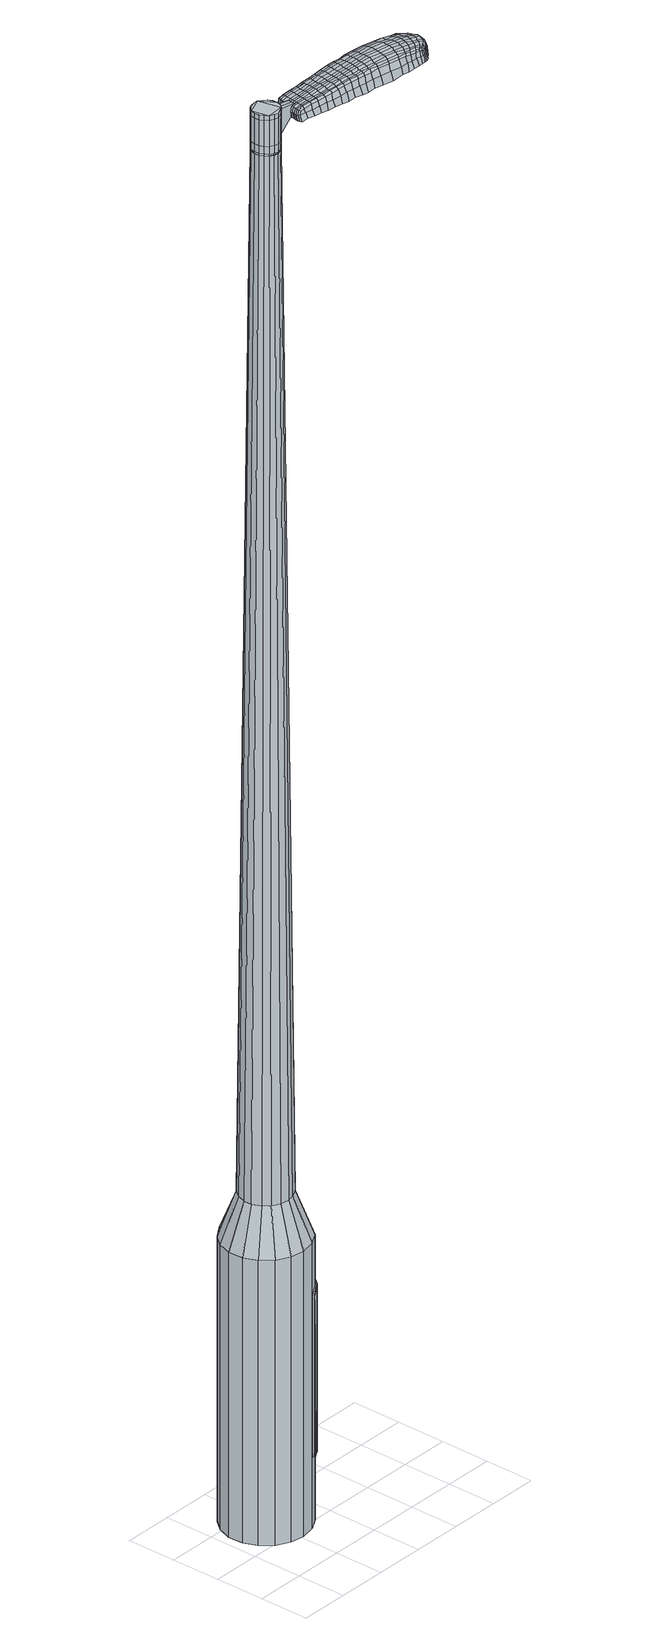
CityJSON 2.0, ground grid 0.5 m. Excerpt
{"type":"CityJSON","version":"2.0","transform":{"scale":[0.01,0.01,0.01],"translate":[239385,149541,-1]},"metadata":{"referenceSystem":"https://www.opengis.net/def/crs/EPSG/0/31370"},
"CityObjects":{
"object1":{"type":"GenericCityObject","attributes":{"cluster":899,"mean_distance_to_centroid":0.269,"new_centroid_x":239385.5,"new_centroid_y":149541.8,"mean_distance_to_camera":8.19,"H1":-6,"H2":-12.87,"Z_final":109.4,"cluster2":-1,"proj_x":239384.62,"proj_y":149547.95,"id_line":43037,"bearing_l":261.84,"distance":6.21,"orientation":"left","G_obj":351.84},"geometry":[{"type":"MultiSurface","lod":"2","boundaries":[[[0,1,2,3]],[[1,4,5,2]],[[4,6,7,5]],[[6,8,9,7]],[[8,10,11,9]],[[10,12,13,11]],[[12,14,15,13]],[[14,16,17,15]],[[16,18,19,17]],[[18,20,21,19]],[[20,22,23,21]],[[22,24,25,23]],[[24,26,27,25]],[[26,28,29,27]],[[28,30,31,29]],[[30,32,33,31]],[[32,34,35,33]],[[34,0,3,35]],[[36,37,38,39]],[[38,40,41,42]],[[41,43,42]],[[42,44,45,46]],[[45,47,46]],[[46,48,49,50]],[[49,51,50]],[[42,46,50,38]],[[50,52,39,38]],[[53,36,39]],[[2,5,7,35]],[[7,9,11,15]],[[11,13,15]],[[15,17,19,23]],[[19,21,23]],[[23,25,27,31]],[[27,29,31]],[[15,23,31,7]],[[31,33,35,7]],[[3,2,35]],[[1,0,54,55]],[[0,34,56,54]],[[34,32,57,56]],[[32,30,58,57]],[[30,28,59,58]],[[28,26,60,59]],[[26,24,61,60]],[[24,22,62,61]],[[22,20,63,62]],[[20,18,64,63]],[[18,16,65,64]],[[16,14,66,65]],[[14,12,67,66]],[[12,10,68,67]],[[10,8,69,68]],[[8,6,70,69]],[[6,4,71,70]],[[4,1,55,71]],[[55,54,72,73]],[[54,56,74,72]],[[56,57,75,74]],[[57,58,76,75]],[[58,59,77,76]],[[59,60,78,77]],[[60,61,79,78]],[[61,62,80,79]],[[62,63,81,80]],[[63,64,82,81]],[[64,65,83,82]],[[65,66,84,83]],[[66,67,85,84]],[[67,68,86,85]],[[68,69,87,86]],[[69,70,88,87]],[[70,71,89,88]],[[71,55,73,89]],[[72,90,91,92]],[[74,93,90,72]],[[75,94,93,74]],[[76,95,94,75]],[[96,97,95,76]],[[78,98,97,96]],[[79,99,98,78]],[[100,101,99,79]],[[102,103,101,100]],[[82,104,103,102]],[[83,105,104,82]],[[84,106,105,83]],[[107,108,106,84]],[[109,110,108,107]],[[111,112,110,109]],[[113,114,112,111]],[[89,115,114,113]],[[92,91,115,89]],[[116,117,118,119]],[[120,116,119,121]],[[122,120,121,123]],[[124,122,123,125]],[[126,124,125,127]],[[128,126,127,129]],[[130,128,129,131]],[[132,130,131,133]],[[134,132,133,135]],[[136,134,135,137]],[[138,136,137,139]],[[140,138,139,141]],[[142,140,141,143]],[[144,142,143,145]],[[146,144,145,147]],[[148,146,147,149]],[[73,72,92]],[[77,96,76]],[[77,78,96]],[[80,100,79]],[[80,81,102,100]],[[81,82,102]],[[85,107,84]],[[85,86,109,107]],[[86,87,111,109]],[[87,88,113,111]],[[88,89,113]],[[73,92,89]],[[150,91,90]],[[150,115,91]],[[151,114,115]],[[151,152,112,114]],[[152,153,110,112]],[[153,154,108,110]],[[154,106,108]],[[155,103,104]],[[155,156,101,103]],[[156,99,101]],[[157,97,98]],[[157,95,97]],[[39,52,148,158]],[[150,90,159,149]],[[53,39,158,117]],[[90,93,118,159]],[[36,53,117,116]],[[93,94,119,118]],[[37,36,116,120]],[[94,95,121,119]],[[38,37,120,122]],[[95,157,123,121]],[[40,38,122,124]],[[157,98,125,123]],[[41,40,124,126]],[[98,99,127,125]],[[43,41,126,128]],[[99,156,129,127]],[[42,43,128,130]],[[156,155,131,129]],[[44,42,130,132]],[[155,104,133,131]],[[45,44,132,134]],[[104,105,135,133]],[[47,45,134,136]],[[105,106,137,135]],[[46,47,136,138]],[[106,154,139,137]],[[48,46,138,140]],[[154,153,141,139]],[[49,48,140,142]],[[153,152,143,141]],[[51,49,142,144]],[[152,151,145,143]],[[50,51,144,146]],[[151,115,147,145]],[[52,50,146,148]],[[115,150,149,147]],[[148,149,160,161]],[[149,159,162,160]],[[159,118,163,162]],[[118,117,164,163]],[[117,158,165,164]],[[158,148,161,165]],[[166,167,168,169]],[[170,166,169,171]],[[166,170,172,173]],[[167,166,173,174]],[[175,176,177,178]],[[179,175,178,180]],[[175,179,181,182]],[[176,175,182,183]],[[184,185,186,187]],[[188,184,187,189]],[[184,188,190,191]],[[185,184,191,192]],[[193,194,195,196]],[[197,193,196,198]],[[193,197,199,200]],[[194,193,200,201]],[[202,203,204,205]],[[206,202,205,207]],[[202,206,208,209]],[[203,202,209,210]],[[211,212,213,214]],[[215,211,214,216]],[[211,215,217,218]],[[212,211,218,219]],[[220,221,222,223]],[[212,220,223,213]],[[220,212,219,224]],[[221,220,224,225]],[[226,227,228,229]],[[221,226,229,222]],[[226,221,225,230]],[[227,226,230,231]],[[232,170,171,233]],[[227,232,233,228]],[[232,227,231,234]],[[170,232,234,172]],[[235,236,237,238]],[[239,235,238,240]],[[235,239,241,242]],[[236,235,242,243]],[[244,245,246,247]],[[236,244,247,237]],[[244,236,243,248]],[[245,244,248,249]],[[250,251,252,253]],[[245,250,253,246]],[[250,245,249,254]],[[251,250,254,255]],[[256,257,258,259]],[[251,256,259,252]],[[256,251,255,260]],[[257,256,260,261]],[[262,167,174,263]],[[257,262,263,258]],[[262,257,261,264]],[[167,262,264,168]],[[265,266,267,268]],[[269,265,268,270]],[[265,269,271,272]],[[266,265,272,273]],[[274,275,276,277]],[[266,274,277,267]],[[274,266,273,278]],[[275,274,278,279]],[[280,281,282,283]],[[275,280,283,276]],[[280,275,279,284]],[[281,280,284,285]],[[286,179,180,287]],[[281,286,287,282]],[[286,281,285,288]],[[179,286,288,181]],[[289,290,291,292]],[[293,289,292,294]],[[289,293,295,296]],[[290,289,296,297]],[[298,299,300,301]],[[290,298,301,291]],[[298,290,297,302]],[[299,298,302,303]],[[304,305,306,307]],[[299,304,307,300]],[[304,299,303,308]],[[305,304,308,309]],[[310,311,312,313]],[[305,310,313,306]],[[310,305,309,314]],[[311,310,314,315]],[[316,176,183,317]],[[311,316,317,312]],[[316,311,315,318]],[[176,316,318,177]],[[319,205,204,320]],[[321,319,320,322]],[[319,321,323,324]],[[205,319,324,207]],[[325,321,322,326]],[[327,325,326,328]],[[325,327,329,330]],[[321,325,330,323]],[[331,327,328,332]],[[333,331,332,334]],[[331,333,335,336]],[[327,331,336,329]],[[337,333,334,338]],[[339,337,338,340]],[[337,339,341,342]],[[333,337,342,335]],[[343,339,340,344]],[[194,343,344,195]],[[343,194,201,345]],[[339,343,345,341]],[[346,347,192,191]],[[348,346,191,190]],[[346,348,349,350]],[[347,346,350,351]],[[352,353,351,350]],[[354,352,350,349]],[[352,354,355,356]],[[353,352,356,357]],[[358,359,357,356]],[[360,358,356,355]],[[358,360,361,362]],[[359,358,362,363]],[[364,365,363,362]],[[366,364,362,361]],[[364,366,199,197]],[[365,364,197,198]],[[367,368,369,370]],[[269,367,370,271]],[[367,269,270,371]],[[368,367,371,372]],[[373,188,189,374]],[[368,373,374,369]],[[373,368,372,375]],[[188,373,375,190]],[[376,377,378,379]],[[215,376,379,217]],[[376,215,216,380]],[[377,376,380,381]],[[382,383,384,385]],[[377,382,385,378]],[[382,377,381,386]],[[383,382,386,387]],[[388,185,192,389]],[[383,388,389,384]],[[388,383,387,390]],[[185,388,390,186]],[[391,392,393,394]],[[173,391,394,174]],[[391,173,172,395]],[[392,391,395,396]],[[397,398,399,400]],[[392,397,400,393]],[[397,392,396,401]],[[398,397,401,402]],[[403,196,195,404]],[[398,403,404,399]],[[403,398,402,405]],[[196,403,405,198]],[[406,407,408,409]],[[178,406,409,180]],[[406,178,177,410]],[[407,406,410,411]],[[412,200,199,413]],[[407,412,413,408]],[[412,407,411,414]],[[200,412,414,201]],[[415,416,417,418]],[[293,415,418,295]],[[415,293,294,419]],[[416,415,419,420]],[[421,206,207,422]],[[416,421,422,417]],[[421,416,420,423]],[[206,421,423,208]],[[424,425,426,427]],[[239,424,427,241]],[[424,239,240,428]],[[425,424,428,429]],[[430,431,432,433]],[[425,430,433,426]],[[430,425,429,434]],[[431,430,434,435]],[[436,203,210,437]],[[431,436,437,432]],[[436,431,435,438]],[[203,436,438,204]],[[439,440,429,428]],[[238,439,428,240]],[[439,238,237,441]],[[440,439,441,442]],[[443,444,435,434]],[[440,443,434,429]],[[443,440,442,445]],[[444,443,445,446]],[[447,320,204,438]],[[444,447,438,435]],[[447,444,446,448]],[[320,447,448,322]],[[449,450,451,452]],[[296,449,452,297]],[[449,296,295,418]],[[450,449,418,417]],[[453,324,323,454]],[[450,453,454,451]],[[453,450,417,422]],[[324,453,422,207]],[[455,456,442,441]],[[247,455,441,237]],[[455,247,246,457]],[[456,455,457,458]],[[459,460,446,445]],[[456,459,445,442]],[[459,456,458,461]],[[460,459,461,462]],[[463,326,322,448]],[[460,463,448,446]],[[463,460,462,464]],[[326,463,464,328]],[[465,466,467,468]],[[302,465,468,303]],[[465,302,297,452]],[[466,465,452,451]],[[469,330,329,470]],[[466,469,470,467]],[[469,466,451,454]],[[330,469,454,323]],[[471,472,458,457]],[[253,471,457,246]],[[471,253,252,473]],[[472,471,473,474]],[[475,476,462,461]],[[472,475,461,458]],[[475,472,474,477]],[[476,475,477,478]],[[479,332,328,464]],[[476,479,464,462]],[[479,476,478,480]],[[332,479,480,334]],[[481,482,483,484]],[[308,481,484,309]],[[481,308,303,468]],[[482,481,468,467]],[[485,336,335,486]],[[482,485,486,483]],[[485,482,467,470]],[[336,485,470,329]],[[487,488,474,473]],[[259,487,473,252]],[[487,259,258,489]],[[488,487,489,490]],[[491,492,478,477]],[[488,491,477,474]],[[491,488,490,493]],[[492,491,493,494]],[[495,338,334,480]],[[492,495,480,478]],[[495,492,494,496]],[[338,495,496,340]],[[497,498,499,500]],[[314,497,500,315]],[[497,314,309,484]],[[498,497,484,483]],[[501,342,341,502]],[[498,501,502,499]],[[501,498,483,486]],[[342,501,486,335]],[[503,504,490,489]],[[263,503,489,258]],[[503,263,174,394]],[[504,503,394,393]],[[505,506,494,493]],[[504,505,493,490]],[[505,504,393,400]],[[506,505,400,399]],[[507,344,340,496]],[[506,507,496,494]],[[507,506,399,404]],[[344,507,404,195]],[[508,509,411,410]],[[318,508,410,177]],[[508,318,315,500]],[[509,508,500,499]],[[510,345,201,414]],[[509,510,414,411]],[[510,509,499,502]],[[345,510,502,341]],[[511,512,372,371]],[[268,511,371,270]],[[511,268,267,513]],[[512,511,513,514]],[[515,348,190,375]],[[512,515,375,372]],[[515,512,514,516]],[[348,515,516,349]],[[517,518,519,520]],[[218,517,520,219]],[[517,218,217,379]],[[518,517,379,378]],[[521,522,523,524]],[[518,521,524,519]],[[521,518,378,385]],[[522,521,385,384]],[[525,347,351,526]],[[522,525,526,523]],[[525,522,384,389]],[[347,525,389,192]],[[527,528,514,513]],[[277,527,513,267]],[[527,277,276,529]],[[528,527,529,530]],[[531,354,349,516]],[[528,531,516,514]],[[531,528,530,532]],[[354,531,532,355]],[[533,534,535,536]],[[224,533,536,225]],[[533,224,219,520]],[[534,533,520,519]],[[537,538,539,540]],[[534,537,540,535]],[[537,534,519,524]],[[538,537,524,523]],[[541,353,357,542]],[[538,541,542,539]],[[541,538,523,526]],[[353,541,526,351]],[[543,544,530,529]],[[283,543,529,276]],[[543,283,282,545]],[[544,543,545,546]],[[547,360,355,532]],[[544,547,532,530]],[[547,544,546,548]],[[360,547,548,361]],[[549,550,551,552]],[[230,549,552,231]],[[549,230,225,536]],[[550,549,536,535]],[[553,554,555,556]],[[550,553,556,551]],[[553,550,535,540]],[[554,553,540,539]],[[557,359,363,558]],[[554,557,558,555]],[[557,554,539,542]],[[359,557,542,357]],[[559,560,546,545]],[[287,559,545,282]],[[559,287,180,409]],[[560,559,409,408]],[[561,366,361,548]],[[560,561,548,546]],[[561,560,408,413]],[[366,561,413,199]],[[562,563,396,395]],[[234,562,395,172]],[[562,234,231,552]],[[563,562,552,551]],[[564,565,402,401]],[[563,564,401,396]],[[564,563,551,556]],[[565,564,556,555]],[[566,365,198,405]],[[565,566,405,402]],[[566,565,555,558]],[[365,566,558,363]],[[567,568,569,570]],[[570,569,571,572]],[[573,571,569,574]],[[574,569,568,575]],[[576,577,578,579]],[[579,578,580,581]],[[582,580,578,583]],[[583,578,577,584]],[[585,586,587,588]],[[588,587,589,590]],[[591,589,587,592]],[[592,587,586,593]],[[594,595,596,597]],[[597,596,598,599]],[[600,598,596,601]],[[601,596,595,602]],[[603,604,605,606]],[[606,605,607,608]],[[609,607,605,610]],[[610,605,604,611]],[[612,613,614,615]],[[615,614,616,617]],[[618,616,614,619]],[[619,614,613,620]],[[621,622,623,624]],[[624,623,613,612]],[[620,613,623,625]],[[625,623,622,626]],[[627,628,629,630]],[[630,629,622,621]],[[626,622,629,631]],[[631,629,628,632]],[[572,571,633,634]],[[634,633,628,627]],[[632,628,633,635]],[[635,633,571,573]],[[636,637,638,639]],[[639,638,640,641]],[[642,640,638,643]],[[643,638,637,644]],[[645,646,647,648]],[[648,647,637,636]],[[644,637,647,649]],[[649,647,646,650]],[[651,652,653,654]],[[654,653,646,645]],[[650,646,653,655]],[[655,653,652,656]],[[657,658,659,660]],[[660,659,652,651]],[[656,652,659,661]],[[661,659,658,662]],[[575,568,663,664]],[[664,663,658,657]],[[662,658,663,665]],[[665,663,568,567]],[[666,667,668,669]],[[669,668,670,671]],[[672,670,668,673]],[[673,668,667,674]],[[675,676,677,678]],[[678,677,667,666]],[[674,667,677,679]],[[679,677,676,680]],[[681,682,683,684]],[[684,683,676,675]],[[680,676,683,685]],[[685,683,682,686]],[[581,580,687,688]],[[688,687,682,681]],[[686,682,687,689]],[[689,687,580,582]],[[690,691,692,693]],[[693,692,694,695]],[[696,694,692,697]],[[697,692,691,698]],[[699,700,701,702]],[[702,701,691,690]],[[698,691,701,703]],[[703,701,700,704]],[[705,706,707,708]],[[708,707,700,699]],[[704,700,707,709]],[[709,707,706,710]],[[711,712,713,714]],[[714,713,706,705]],[[710,706,713,715]],[[715,713,712,716]],[[584,577,717,718]],[[718,717,712,711]],[[716,712,717,719]],[[719,717,577,576]],[[603,606,720,721]],[[721,720,722,723]],[[724,722,720,725]],[[725,720,606,608]],[[723,722,726,727]],[[727,726,728,729]],[[730,728,726,731]],[[731,726,722,724]],[[729,728,732,733]],[[733,732,734,735]],[[736,734,732,737]],[[737,732,728,730]],[[735,734,738,739]],[[739,738,740,741]],[[742,740,738,743]],[[743,738,734,736]],[[741,740,744,745]],[[745,744,595,594]],[[602,595,744,746]],[[746,744,740,742]],[[593,747,748,592]],[[592,748,749,591]],[[750,749,748,751]],[[751,748,747,752]],[[752,753,754,751]],[[751,754,755,750]],[[756,755,754,757]],[[757,754,753,758]],[[758,759,760,757]],[[757,760,761,756]],[[762,761,760,763]],[[763,760,759,764]],[[764,765,766,763]],[[763,766,767,762]],[[600,767,766,598]],[[598,766,765,599]],[[768,769,770,771]],[[771,770,670,672]],[[671,670,770,772]],[[772,770,769,773]],[[590,589,774,775]],[[775,774,769,768]],[[773,769,774,776]],[[776,774,589,591]],[[777,778,779,780]],[[780,779,616,618]],[[617,616,779,781]],[[781,779,778,782]],[[783,784,785,786]],[[786,785,778,777]],[[782,778,785,787]],[[787,785,784,788]],[[593,586,789,790]],[[790,789,784,783]],[[788,784,789,791]],[[791,789,586,585]],[[792,793,794,795]],[[795,794,574,575]],[[573,574,794,796]],[[796,794,793,797]],[[798,799,800,801]],[[801,800,793,792]],[[797,793,800,802]],[[802,800,799,803]],[[594,597,804,805]],[[805,804,799,798]],[[803,799,804,806]],[[806,804,597,599]],[[807,808,809,810]],[[810,809,579,581]],[[576,579,809,811]],[[811,809,808,812]],[[600,601,813,814]],[[814,813,808,807]],[[812,808,813,815]],[[815,813,601,602]],[[816,817,694,818]],[[818,694,696]],[[695,694,817,819]],[[608,607,820,821]],[[821,820,817,816]],[[819,817,820,822]],[[822,820,607,609]],[[823,824,640,642]],[[641,640,824,825]],[[825,824,826]],[[827,828,829,830]],[[830,829,824,823]],[[826,824,829,831]],[[831,829,828,832]],[[611,604,833,834]],[[834,833,828,827]],[[832,828,833,835]],[[835,833,604,603]],[[826,836,837,825]],[[825,837,639,641]],[[636,639,837,838]],[[838,837,836,839]],[[832,840,841,831]],[[831,841,836,826]],[[839,836,841,842]],[[842,841,840,843]],[[603,721,844,835]],[[835,844,840,832]],[[843,840,844,845]],[[845,844,721,723]],[[846,847,848,849]],[[849,848,697,698]],[[696,697,848,818]],[[818,848,847,816]],[[724,725,850,851]],[[851,850,847,846]],[[816,847,850,821]],[[821,850,725,608]],[[839,852,853,838]],[[838,853,648,636]],[[645,648,853,854]],[[854,853,852,855]],[[843,856,857,842]],[[842,857,852,839]],[[855,852,857,858]],[[858,857,856,859]],[[723,727,860,845]],[[845,860,856,843]],[[859,856,860,861]],[[861,860,727,729]],[[862,863,864,865]],[[865,864,703,704]],[[698,703,864,849]],[[849,864,863,846]],[[730,731,866,867]],[[867,866,863,862]],[[846,863,866,851]],[[851,866,731,724]],[[855,868,869,854]],[[854,869,654,645]],[[651,654,869,870]],[[870,869,868,871]],[[859,872,873,858]],[[858,873,868,855]],[[871,868,873,874]],[[874,873,872,875]],[[729,733,876,861]],[[861,876,872,859]],[[875,872,876,877]],[[877,876,733,735]],[[878,879,880,881]],[[881,880,709,710]],[[704,709,880,865]],[[865,880,879,862]],[[736,737,882,883]],[[883,882,879,878]],[[862,879,882,867]],[[867,882,737,730]],[[871,884,885,870]],[[870,885,660,651]],[[657,660,885,886]],[[886,885,884,887]],[[875,888,889,874]],[[874,889,884,871]],[[887,884,889,890]],[[890,889,888,891]],[[735,739,892,877]],[[877,892,888,875]],[[891,888,892,893]],[[893,892,739,741]],[[894,895,896,897]],[[897,896,715,716]],[[710,715,896,881]],[[881,896,895,878]],[[742,743,898,899]],[[899,898,895,894]],[[878,895,898,883]],[[883,898,743,736]],[[887,900,901,886]],[[886,901,664,657]],[[575,664,901,795]],[[795,901,900,792]],[[891,902,903,890]],[[890,903,900,887]],[[792,900,903,801]],[[801,903,902,798]],[[741,745,904,893]],[[893,904,902,891]],[[798,902,904,805]],[[805,904,745,594]],[[812,905,906,811]],[[811,906,719,576]],[[716,719,906,897]],[[897,906,905,894]],[[602,746,907,815]],[[815,907,905,812]],[[894,905,907,899]],[[899,907,746,742]],[[773,908,909,772]],[[772,909,669,671]],[[666,669,909,910]],[[910,909,908,911]],[[591,749,912,776]],[[776,912,908,773]],[[911,908,912,913]],[[913,912,749,750]],[[914,915,916,917]],[[917,916,619,620]],[[618,619,916,780]],[[780,916,915,777]],[[918,919,920,921]],[[921,920,915,914]],[[777,915,920,786]],[[786,920,919,783]],[[752,747,922,923]],[[923,922,919,918]],[[783,919,922,790]],[[790,922,747,593]],[[911,924,925,910]],[[910,925,678,666]],[[675,678,925,926]],[[926,925,924,927]],[[750,755,928,913]],[[913,928,924,911]],[[927,924,928,929]],[[929,928,755,756]],[[930,931,932,933]],[[933,932,625,626]],[[620,625,932,917]],[[917,932,931,914]],[[934,935,936,937]],[[937,936,931,930]],[[914,931,936,921]],[[921,936,935,918]],[[758,753,938,939]],[[939,938,935,934]],[[918,935,938,923]],[[923,938,753,752]],[[927,940,941,926]],[[926,941,684,675]],[[681,684,941,942]],[[942,941,940,943]],[[756,761,944,929]],[[929,944,940,927]],[[943,940,944,945]],[[945,944,761,762]],[[946,947,948,949]],[[949,948,631,632]],[[626,631,948,933]],[[933,948,947,930]],[[950,951,952,953]],[[953,952,947,946]],[[930,947,952,937]],[[937,952,951,934]],[[764,759,954,955]],[[955,954,951,950]],[[934,951,954,939]],[[939,954,759,758]],[[943,956,957,942]],[[942,957,688,681]],[[581,688,957,810]],[[810,957,956,807]],[[762,767,958,945]],[[945,958,956,943]],[[807,956,958,814]],[[814,958,767,600]],[[797,959,960,796]],[[796,960,635,573]],[[632,635,960,949]],[[949,960,959,946]],[[803,961,962,802]],[[802,962,959,797]],[[946,959,962,953]],[[953,962,961,950]],[[599,765,963,806]],[[806,963,961,803]],[[950,961,963,955]],[[955,963,765,764]],[[567,570,169,168]],[[570,572,171,169]],[[582,583,182,181]],[[583,584,183,182]],[[585,588,187,186]],[[588,590,189,187]],[[609,610,209,208]],[[610,611,210,209]],[[612,615,214,213]],[[615,617,216,214]],[[621,624,223,222]],[[624,612,213,223]],[[627,630,229,228]],[[630,621,222,229]],[[572,634,233,171]],[[634,627,228,233]],[[642,643,242,241]],[[643,644,243,242]],[[644,649,248,243]],[[649,650,249,248]],[[650,655,254,249]],[[655,656,255,254]],[[656,661,260,255]],[[661,662,261,260]],[[662,665,264,261]],[[665,567,168,264]],[[672,673,272,271]],[[673,674,273,272]],[[674,679,278,273]],[[679,680,279,278]],[[680,685,284,279]],[[685,686,285,284]],[[686,689,288,285]],[[689,582,181,288]],[[690,693,292,291]],[[693,695,294,292]],[[699,702,301,300]],[[702,690,291,301]],[[705,708,307,306]],[[708,699,300,307]],[[711,714,313,312]],[[714,705,306,313]],[[584,718,317,183]],[[718,711,312,317]],[[768,771,370,369]],[[771,672,271,370]],[[590,775,374,189]],[[775,768,369,374]],[[617,781,380,216]],[[781,782,381,380]],[[782,787,386,381]],[[787,788,387,386]],[[788,791,390,387]],[[791,585,186,390]],[[695,419,294]],[[695,819,420,419]],[[819,822,423,420]],[[822,609,208,423]],[[823,427,426]],[[823,642,241,427]],[[827,830,433,432]],[[830,823,426,433]],[[611,834,437,210]],[[834,827,432,437]],[[964,965,966,967]],[[968,969,967,966]],[[970,971,972,973]],[[974,975,976,977]],[[965,978,979,966]],[[980,968,966,979]],[[981,970,973,982]],[[983,984,975,974]],[[978,985,986,979]],[[986,987,980,979]],[[988,981,982,989]],[[990,984,983,991]],[[985,992,993,986]],[[993,994,987,986]],[[995,988,989,996]],[[997,990,991,998]],[[999,1000,1001,1002]],[[1003,1004,1000,999]],[[1003,1005,1006,1004]],[[1005,1007,1008,1006]],[[1009,1010,1011,1012]],[[1013,1014,1010,1009]],[[1015,1016,1014,1013]],[[1017,1018,1016,1015]],[[1012,1001,1000,1009]],[[1009,1000,1004,1013]],[[1004,1006,1015,1013]],[[1006,1008,1017,1015]],[[973,972,969,968]],[[982,973,968,980]],[[987,989,982,980]],[[994,996,989,987]],[[974,977,971,970]],[[983,974,970,981]],[[991,983,981,988]],[[998,991,988,995]],[[975,999,1002,976]],[[984,1003,999,975]],[[1005,1003,984,990]],[[1007,1005,990,997]],[[1019,1020,1021,1022]],[[1021,1023,1024,1025]],[[1021,1025,1026,1027]],[[1021,1027,1022]],[[1028,1019,1022,1029]],[[1030,1029,1022,1031]],[[1032,1031,1022]],[[1033,1021,1020,1034]],[[1035,1033,1034,1036]],[[1037,1035,1036,1038]],[[1039,1037,1038,1040]],[[1041,1039,1040,1042]],[[1042,1043,1044,1045]],[[1042,1045,1046,1047]],[[1042,1047,1048,1049]],[[1048,1050,1051,1052]],[[1048,1052,1053,1054]],[[1048,1054,1049]],[[1042,1049,1041]],[[1055,1056,1020,1019]],[[1057,1058,1023,1021]],[[1059,1060,1032,1022]],[[1056,1061,1034,1020]],[[1062,1057,1021,1033]],[[1061,1063,1036,1034]],[[1064,1062,1033,1035]],[[1063,1065,1038,1036]],[[1066,1064,1035,1037]],[[1065,1067,1040,1038]],[[1068,1066,1037,1039]],[[1067,1069,1042,1040]],[[1070,1068,1039,1041]],[[1069,1071,1043,1042]],[[1072,1073,1050,1048]],[[1074,1070,1041,1049]],[[1044,1043,1071,1075]],[[1045,1044,1075,1076]],[[1046,1045,1076,1077]],[[1047,1046,1077,1078]],[[1048,1047,1078,1072]],[[1079,1055,1019,1028]],[[1080,1079,1028,1029]],[[1081,1080,1029,1030]],[[1082,1081,1030,1031]],[[1060,1082,1031,1032]],[[1024,1023,1058,1083]],[[1051,1050,1073,1084]],[[1025,1024,1083,1085]],[[1026,1025,1085,1086]],[[1027,1026,1086,1087]],[[1022,1027,1087,1059]],[[1052,1051,1084,1088]],[[1053,1052,1088,1089]],[[1054,1053,1089,1090]],[[1049,1054,1090,1074]]]}]}
},
"vertices":[
[94,76,384],[89,62,384],[89,62,96],[94,76,96],[80,50,384],[80,50,96],[68,43,384],[68,43,96],[53,40,384],[53,40,96],[39,42,384],[39,42,96],[26,49,384],[26,49,96],[16,60,384],[16,60,96],[11,73,384],[11,73,96],[10,88,384],[10,88,96],[15,102,384],[15,102,96],[24,113,384],[24,113,96],[36,121,384],[36,121,96],[51,124,384],[51,124,96],[65,122,384],[65,122,96],[78,115,384],[78,115,96],[88,104,384],[88,104,96],[93,91,384],[93,91,96],[63,89,1524],[60,92,1524],[56,95,1524],[65,80,1524],[52,95,1524],[47,94,1524],[40,88,1524],[43,92,1524],[39,84,1524],[39,79,1524],[44,71,1524],[41,75,1524],[48,69,1524],[52,68,1524],[61,72,1524],[57,69,1524],[64,76,1524],[65,85,1524],[77,78,429],[74,70,429],[77,87,429],[73,95,429],[68,102,429],[60,106,429],[51,107,429],[43,105,429],[35,101,429],[30,94,429],[27,85,429],[27,77,429],[31,69,429],[36,62,429],[44,58,429],[53,57,429],[61,59,429],[69,63,429],[65,80,1483],[64,76,1483],[65,85,1483],[63,89,1483],[60,92,1483],[56,95,1483],[52,95,1483],[47,94,1483],[43,92,1483],[40,88,1483],[39,84,1483],[39,79,1483],[41,75,1483],[44,71,1483],[48,69,1483],[52,68,1483],[57,69,1483],[61,72,1483],[65,80,1485],[63,76,1485],[63,76,1483],[65,85,1485],[63,89,1485],[60,92,1485],[56,94,1483],[56,94,1485],[52,95,1485],[47,94,1485],[43,91,1483],[43,91,1485],[41,88,1483],[41,88,1485],[39,84,1485],[39,79,1485],[41,75,1485],[44,72,1483],[44,72,1485],[48,70,1483],[48,70,1485],[52,69,1483],[52,69,1485],[57,70,1483],[57,70,1485],[61,72,1485],[63,89,1519],[65,85,1519],[65,85,1493],[63,89,1493],[60,92,1519],[60,92,1493],[56,95,1519],[56,95,1493],[52,95,1519],[52,95,1493],[47,94,1519],[47,94,1493],[43,92,1519],[43,92,1493],[40,88,1519],[40,88,1493],[39,84,1519],[39,84,1493],[39,79,1519],[39,79,1493],[41,75,1519],[41,75,1493],[44,71,1519],[44,71,1493],[48,69,1519],[48,69,1493],[52,68,1519],[52,68,1493],[57,69,1519],[57,69,1493],[61,72,1519],[61,72,1493],[64,76,1519],[64,76,1493],[64,76,1485],[57,69,1485],[52,68,1485],[48,69,1485],[44,71,1485],[40,88,1485],[43,92,1485],[56,95,1485],[65,80,1519],[65,80,1493],[83,74,1513],[83,74,1518],[84,77,1513],[84,81,1513],[84,81,1518],[84,77,1518],[154,47,1519],[147,49,1518],[148,47,1509],[155,46,1510],[163,46,1519],[164,44,1510],[162,48,1526],[154,49,1525],[147,50,1525],[160,86,1519],[153,86,1518],[152,85,1525],[159,84,1525],[169,85,1519],[168,83,1526],[170,86,1510],[162,87,1510],[155,88,1509],[230,58,1519],[230,54,1519],[231,54,1513],[231,58,1513],[230,62,1519],[231,62,1513],[228,62,1524],[229,58,1524],[228,54,1524],[157,68,1530],[150,69,1529],[149,66,1529],[156,65,1530],[166,67,1531],[165,64,1531],[166,71,1530],[157,72,1530],[150,73,1529],[77,79,1512],[77,77,1512],[78,77,1517],[78,79,1517],[77,82,1512],[79,82,1517],[78,83,1506],[78,79,1506],[77,77,1506],[213,40,1519],[210,40,1519],[211,39,1512],[214,39,1512],[216,41,1518],[216,39,1512],[215,42,1522],[213,42,1523],[210,42,1524],[205,41,1519],[199,41,1519],[200,39,1512],[206,39,1512],[205,42,1524],[199,42,1525],[194,42,1519],[186,42,1519],[187,41,1511],[194,40,1511],[193,43,1526],[185,44,1526],[174,44,1519],[175,42,1510],[174,46,1526],[82,62,1513],[89,61,1513],[89,62,1518],[81,63,1517],[77,64,1512],[78,64,1516],[77,62,1506],[83,61,1507],[90,59,1507],[97,59,1514],[104,57,1515],[104,59,1520],[96,60,1519],[98,58,1507],[105,56,1507],[111,56,1515],[119,54,1516],[118,56,1522],[111,57,1521],[112,54,1508],[120,53,1508],[126,53,1517],[133,52,1517],[132,53,1524],[125,55,1523],[127,51,1508],[134,50,1509],[140,50,1518],[140,52,1524],[141,48,1509],[219,76,1519],[216,77,1519],[215,75,1524],[219,74,1523],[221,75,1518],[221,74,1522],[222,76,1512],[220,77,1512],[217,78,1512],[211,78,1519],[206,79,1519],[205,78,1525],[210,76,1524],[212,79,1512],[207,80,1512],[200,80,1519],[192,81,1519],[191,80,1526],[199,79,1526],[201,81,1511],[193,83,1511],[180,83,1519],[179,82,1526],[182,84,1510],[86,92,1513],[94,91,1513],[95,92,1507],[88,93,1507],[81,92,1512],[82,93,1506],[82,91,1516],[86,91,1517],[93,90,1518],[101,91,1514],[109,90,1515],[110,91,1507],[103,92,1507],[101,90,1519],[108,89,1520],[116,90,1515],[124,89,1516],[125,90,1508],[118,91,1508],[115,88,1521],[123,88,1522],[131,88,1517],[139,88,1517],[140,89,1509],[133,90,1508],[130,87,1523],[137,86,1524],[146,87,1518],[147,88,1509],[145,86,1524],[83,78,1519],[83,76,1519],[91,77,1520],[90,75,1520],[91,80,1520],[84,81,1519],[98,76,1522],[98,74,1522],[106,75,1523],[105,73,1523],[106,78,1523],[99,79,1521],[113,74,1524],[113,72,1524],[120,73,1525],[120,70,1525],[121,77,1525],[113,77,1524],[128,72,1526],[127,69,1526],[135,71,1527],[135,68,1527],[135,75,1527],[128,76,1526],[142,70,1528],[142,67,1528],[143,74,1528],[226,58,1527],[225,55,1527],[225,63,1526],[221,63,1527],[221,59,1528],[221,55,1528],[215,60,1529],[214,56,1529],[215,64,1528],[208,65,1530],[208,61,1530],[207,57,1530],[200,62,1531],[200,58,1531],[201,66,1530],[192,67,1531],[191,63,1531],[191,60,1531],[179,65,1531],[178,62,1531],[179,69,1531],[223,73,1518],[225,71,1519],[226,72,1513],[224,74,1513],[222,73,1523],[224,71,1523],[228,67,1519],[229,67,1513],[226,67,1524],[218,41,1518],[220,43,1518],[219,43,1523],[217,42,1523],[219,40,1513],[221,42,1513],[223,45,1519],[226,47,1519],[225,48,1524],[222,45,1523],[224,44,1513],[227,47,1513],[228,51,1519],[227,51,1524],[229,50,1513],[154,51,1528],[154,53,1528],[147,54,1528],[147,52,1527],[162,49,1528],[163,51,1529],[155,55,1529],[155,58,1530],[148,60,1529],[147,57,1528],[163,54,1529],[164,57,1530],[156,62,1530],[149,63,1529],[165,60,1531],[158,83,1528],[158,80,1529],[167,79,1529],[167,82,1528],[151,83,1527],[151,81,1528],[158,76,1529],[167,75,1530],[151,77,1528],[79,91,1512],[78,89,1512],[80,89,1517],[80,91,1517],[80,92,1506],[79,90,1506],[78,86,1512],[79,86,1517],[79,86,1506],[75,65,1512],[75,67,1512],[76,66,1506],[76,64,1506],[76,65,1517],[76,67,1517],[75,69,1512],[76,72,1512],[77,71,1506],[76,68,1506],[77,69,1517],[77,72,1517],[76,74,1512],[77,74,1506],[77,74,1517],[81,65,1519],[82,66,1519],[89,63,1520],[89,65,1520],[82,68,1519],[82,71,1519],[89,67,1520],[90,70,1520],[83,73,1519],[90,72,1520],[85,90,1519],[85,88,1519],[92,87,1520],[93,89,1520],[84,85,1519],[92,84,1520],[96,62,1521],[96,63,1521],[103,60,1522],[104,62,1522],[97,66,1521],[97,68,1521],[104,64,1522],[104,67,1523],[97,71,1522],[105,70,1523],[100,88,1521],[100,86,1521],[107,86,1522],[108,88,1522],[99,83,1521],[107,82,1522],[111,59,1523],[111,61,1523],[118,58,1524],[118,59,1524],[111,63,1523],[112,66,1524],[119,62,1525],[119,65,1525],[112,69,1524],[119,68,1525],[115,87,1523],[115,85,1523],[122,84,1524],[122,86,1524],[114,81,1524],[121,81,1525],[125,56,1525],[125,58,1525],[132,55,1526],[133,57,1526],[126,61,1526],[126,63,1526],[133,59,1527],[134,62,1527],[127,66,1526],[134,65,1527],[130,86,1525],[129,83,1525],[137,83,1526],[137,85,1526],[129,80,1526],[136,79,1527],[140,53,1527],[140,55,1527],[140,58,1527],[141,61,1528],[141,64,1528],[144,84,1527],[144,82,1527],[143,78,1528],[220,73,1525],[221,71,1525],[216,74,1526],[218,72,1526],[224,67,1526],[219,68,1527],[214,43,1525],[217,44,1525],[213,44,1526],[211,43,1525],[219,46,1525],[222,48,1526],[218,49,1527],[215,46,1526],[224,51,1526],[219,52,1527],[211,75,1526],[212,73,1527],[205,76,1527],[206,74,1528],[214,69,1528],[207,70,1529],[206,43,1526],[208,45,1527],[201,45,1528],[200,44,1527],[210,47,1527],[212,50,1528],[205,50,1529],[203,47,1528],[213,53,1528],[206,54,1530],[199,77,1528],[199,75,1529],[191,79,1528],[191,76,1529],[200,71,1529],[191,72,1530],[194,44,1528],[195,46,1528],[187,47,1529],[186,45,1528],[196,48,1529],[198,51,1530],[189,53,1530],[188,50,1530],[199,55,1530],[190,56,1531],[179,80,1529],[179,78,1529],[179,74,1530],[174,47,1528],[175,49,1529],[176,52,1530],[177,55,1530],[177,58,1531],[149,49,1509],[148,51,1518],[155,49,1518],[156,48,1509],[163,48,1519],[164,46,1510],[162,50,1525],[154,51,1525],[147,52,1525],[152,83,1525],[153,84,1518],[160,84,1518],[159,82,1525],[168,83,1519],[167,81,1525],[170,84,1510],[161,85,1509],[154,86,1509],[228,55,1513],[227,55,1519],[228,58,1519],[229,58,1513],[228,62,1519],[228,62,1513],[226,62,1524],[227,58,1524],[226,55,1524],[150,66,1528],[150,69,1528],[157,68,1529],[157,65,1529],[166,67,1529],[166,64,1529],[167,70,1529],[158,72,1529],[150,73,1528],[80,76,1516],[79,77,1512],[79,79,1512],[80,79,1516],[80,82,1512],[80,82,1516],[81,82,1506],[80,79,1506],[80,76,1506],[211,41,1512],[210,42,1519],[213,42,1518],[214,41,1512],[215,43,1518],[216,41,1512],[215,43,1522],[213,44,1523],[210,44,1523],[200,41,1512],[200,43,1519],[205,43,1519],[206,41,1512],[205,44,1524],[199,44,1525],[187,43,1511],[186,44,1519],[194,43,1519],[195,42,1511],[193,45,1525],[185,46,1526],[175,46,1519],[176,44,1510],[174,48,1526],[89,64,1518],[90,62,1513],[83,64,1513],[82,65,1517],[78,65,1512],[79,66,1515],[78,64,1506],[83,63,1506],[91,61,1507],[104,61,1520],[105,59,1514],[97,61,1514],[97,62,1519],[98,60,1507],[105,58,1507],[119,58,1522],[119,56,1516],[112,58,1515],[111,59,1521],[113,56,1508],[120,55,1508],[133,55,1523],[134,53,1517],[126,55,1516],[126,56,1522],[127,53,1508],[135,52,1508],[141,52,1517],[140,54,1524],[142,50,1509],[215,74,1523],[215,75,1519],[218,74,1518],[218,73,1523],[220,73,1518],[220,72,1522],[221,74,1512],[219,75,1512],[216,76,1512],[204,76,1525],[205,77,1519],[211,76,1519],[210,75,1524],[212,77,1512],[206,78,1512],[191,78,1526],[191,80,1519],[199,78,1519],[198,77,1525],[201,79,1511],[193,81,1511],[180,81,1519],[179,80,1526],[182,82,1510],[95,90,1507],[94,89,1513],[86,90,1513],[88,91,1506],[81,90,1512],[82,91,1506],[82,89,1515],[86,89,1517],[93,88,1518],[110,89,1507],[109,88,1514],[101,89,1514],[103,90,1507],[101,88,1519],[108,87,1520],[125,88,1508],[124,87,1516],[116,88,1515],[118,89,1508],[115,86,1521],[123,86,1522],[140,87,1508],[138,86,1517],[131,86,1516],[133,88,1508],[130,85,1522],[137,84,1523],[146,85,1517],[147,86,1509],[145,84,1524],[84,78,1518],[84,76,1518],[91,77,1519],[91,75,1519],[92,80,1519],[85,81,1518],[99,76,1520],[98,74,1520],[106,75,1521],[106,73,1521],[107,78,1521],[99,79,1520],[114,74,1523],[113,72,1523],[121,73,1524],[120,70,1524],[121,76,1524],[114,77,1523],[128,72,1525],[128,69,1525],[136,71,1526],[135,68,1526],[136,74,1526],[129,75,1525],[143,70,1527],[142,67,1527],[143,73,1527],[224,55,1526],[224,58,1526],[224,62,1525],[220,63,1526],[220,59,1526],[220,56,1526],[214,57,1528],[214,60,1528],[214,64,1527],[207,65,1528],[207,61,1529],[207,58,1529],[200,59,1530],[200,62,1530],[200,66,1529],[191,67,1530],[191,63,1530],[191,60,1530],[178,62,1530],[179,65,1530],[179,69,1530],[224,71,1513],[223,70,1518],[222,72,1518],[223,73,1512],[220,71,1523],[222,70,1523],[226,66,1519],[227,66,1513],[224,66,1523],[218,45,1523],[219,44,1518],[217,43,1518],[216,44,1523],[217,42,1512],[220,43,1512],[223,49,1523],[224,49,1519],[222,46,1519],[221,47,1523],[222,46,1513],[225,48,1513],[226,52,1519],[225,52,1524],[227,51,1513],[147,54,1527],[154,53,1527],[154,52,1527],[147,53,1526],[163,51,1527],[163,52,1528],[149,60,1528],[156,59,1528],[155,56,1528],[148,57,1527],[164,54,1528],[164,57,1529],[156,62,1529],[149,63,1528],[165,60,1529],[167,79,1528],[158,80,1527],[158,81,1527],[167,80,1527],[151,82,1526],[151,81,1527],[158,76,1528],[167,75,1528],[151,77,1527],[81,88,1516],[81,89,1512],[81,89,1516],[82,90,1506],[80,86,1512],[81,85,1516],[81,86,1506],[78,65,1506],[77,66,1512],[78,66,1516],[78,67,1516],[79,71,1506],[78,71,1512],[78,69,1512],[78,68,1506],[79,69,1516],[79,71,1516],[78,74,1512],[79,73,1506],[79,74,1516],[83,66,1518],[82,65,1518],[89,64,1519],[90,65,1519],[83,71,1518],[83,68,1518],[90,67,1519],[90,70,1519],[84,73,1518],[91,72,1519],[93,87,1519],[86,88,1518],[86,89,1518],[93,88,1519],[85,85,1518],[92,84,1519],[97,64,1520],[97,63,1520],[104,61,1521],[104,62,1521],[98,68,1520],[97,66,1520],[105,65,1521],[105,67,1521],[98,71,1520],[105,70,1521],[108,85,1521],[100,86,1520],[100,87,1520],[108,86,1521],[100,83,1520],[107,82,1521],[112,61,1522],[111,60,1522],[119,59,1523],[119,60,1523],[112,66,1522],[112,63,1522],[119,62,1523],[120,65,1524],[113,69,1523],[120,68,1524],[122,84,1523],[115,85,1522],[115,86,1522],[123,85,1523],[115,81,1522],[122,80,1523],[126,58,1524],[126,57,1524],[133,56,1525],[133,57,1525],[127,64,1525],[126,61,1524],[134,60,1525],[134,62,1526],[127,66,1525],[135,65,1526],[137,82,1525],[130,83,1524],[130,84,1524],[137,84,1525],[129,79,1524],[137,78,1525],[140,56,1526],[140,55,1526],[141,61,1527],[141,58,1526],[142,64,1527],[144,81,1526],[144,83,1526],[144,78,1526],[220,70,1524],[219,72,1524],[215,73,1525],[217,71,1525],[222,66,1525],[219,67,1525],[212,45,1525],[216,45,1524],[214,44,1524],[211,44,1525],[217,50,1526],[221,49,1525],[218,47,1524],[215,47,1525],[223,52,1525],[219,53,1526],[212,72,1526],[210,74,1526],[204,75,1526],[205,73,1527],[213,68,1526],[206,69,1527],[201,46,1527],[207,46,1526],[206,45,1526],[200,45,1526],[204,51,1528],[211,50,1527],[209,48,1526],[203,48,1527],[213,53,1527],[206,54,1528],[199,74,1527],[198,76,1527],[190,77,1527],[191,76,1528],[200,70,1528],[191,72,1529],[187,48,1528],[195,47,1527],[194,46,1527],[186,47,1527],[189,53,1529],[198,52,1529],[196,49,1528],[188,50,1528],[199,55,1529],[190,57,1530],[179,77,1528],[179,79,1528],[179,73,1529],[175,50,1528],[174,49,1528],[177,55,1529],[176,52,1529],[178,59,1530],[78,64,1508],[79,71,1508],[111,65,1509],[110,57,1509],[132,61,1510],[131,53,1510],[171,55,1512],[170,46,1512],[152,48,1511],[153,58,1511],[189,53,1513],[202,51,1514],[201,42,1514],[188,43,1513],[80,78,1508],[112,73,1509],[133,70,1510],[173,64,1512],[155,67,1511],[190,62,1513],[204,60,1514],[81,84,1508],[113,81,1509],[135,78,1510],[174,74,1512],[156,76,1511],[205,69,1514],[192,71,1513],[82,91,1508],[114,89,1509],[136,87,1510],[175,83,1512],[157,85,1511],[206,77,1514],[193,80,1513],[216,50,1514],[221,50,1514],[220,43,1514],[215,41,1514],[217,58,1514],[222,57,1514],[218,66,1514],[223,64,1514],[219,75,1514],[224,71,1514],[226,52,1515],[229,55,1515],[229,54,1515],[225,48,1515],[226,57,1515],[229,56,1515],[227,61,1515],[230,57,1515],[228,65,1515],[230,58,1515],[76,118,334],[80,116,334],[80,116,165],[67,123,171],[76,118,165],[73,119,165],[70,121,166],[69,122,167],[68,122,169],[73,119,334],[70,121,333],[69,122,332],[68,122,331],[67,123,328],[90,104,165],[90,104,334],[95,91,165],[95,91,334],[95,76,165],[95,76,334],[91,61,165],[91,61,334],[82,49,165],[82,49,334],[78,47,334],[75,45,334],[72,43,333],[71,42,332],[70,42,331],[69,41,328],[78,47,165],[69,41,171],[70,42,169],[71,42,167],[72,43,166],[75,45,165],[75,115,334],[78,113,334],[78,113,165],[75,115,165],[66,120,171],[66,120,328],[87,103,334],[87,103,165],[92,90,334],[92,90,165],[92,76,334],[92,76,165],[88,63,334],[88,63,165],[80,52,334],[80,52,165],[76,49,334],[68,44,328],[68,44,171],[76,49,165],[73,47,334],[71,46,333],[69,45,332],[68,44,331],[72,117,334],[69,118,333],[67,119,332],[66,120,331],[72,117,165],[68,44,169],[69,118,166],[67,119,167],[66,120,169],[69,45,167],[71,46,166],[73,47,165]
]}
